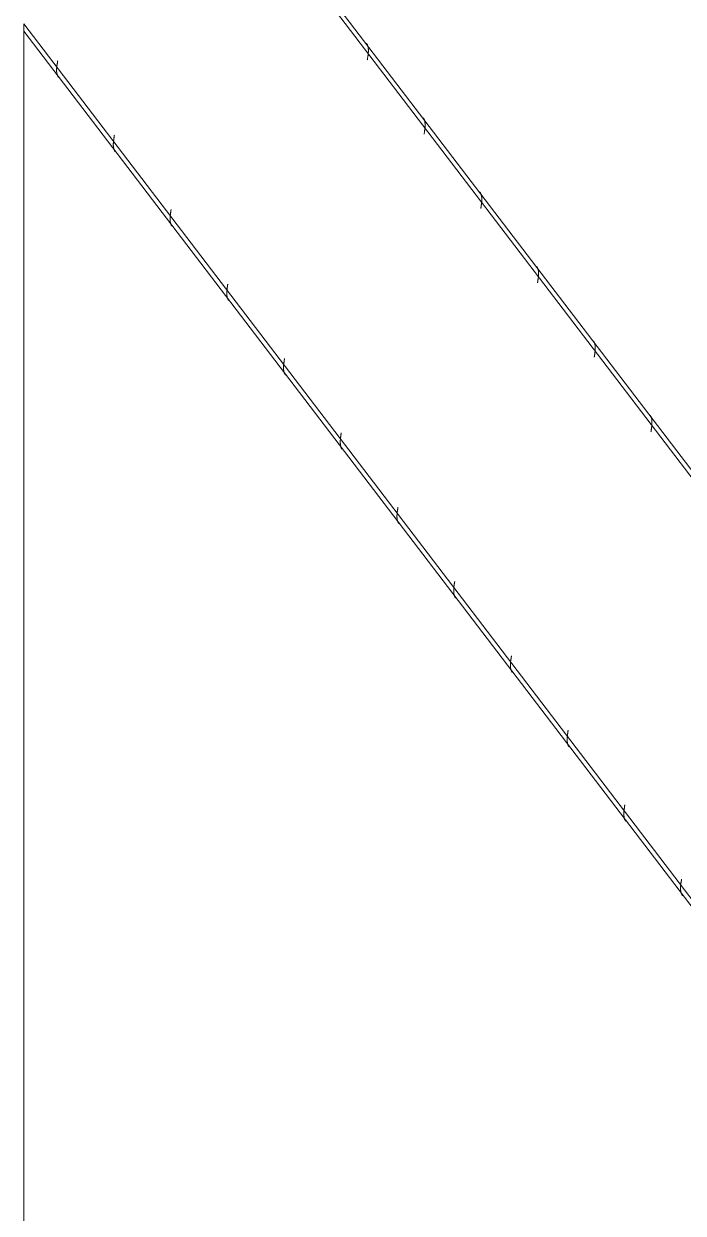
# Model space of a CAD drawing. Extents: x -58 to 5689, y 66 to 4123.
# Drawn here: x 5156.9 to 5231.7, y 3155.4 to 3290.3 of the extents above; entities that cross this region are included whole.
import ezdxf
from ezdxf.xclip import XClip

# ---------------------------------------------------------------- set-up
doc = ezdxf.new("R2010")
doc.units = 0
doc.header["$LTSCALE"] = 30
doc.header["$MEASUREMENT"] = 0
doc.header["$XCLIPFRAME"] = 0
doc.layers.get('0').update_dxf_attribs({"linetype": 'CONTINUOUS'})
doc.layers.add("EJE3-3'$0$RLA-CONTORNO", color=30, linetype='CONTINUOUS', lineweight=15)

# ---------------------------------------------------------------- blocks, each defined once
blk = doc.blocks.new("EJE3-3'$0$FP_15-EJE 3-3_")
at = {"layer": "EJE3-3'$0$RLA-CONTORNO"}
for p, q in [((2580.48, 838.01), (2378.29, 1103)), ((2414.37, 1055.81), (2414.36, 1055.83)), ((2414.38, 1055.79), (2414.37, 1055.81)), ((2414.4, 1055.76), (2414.38, 1055.79)), ((2414.41, 1055.74), (2414.4, 1055.76)), ((2414.42, 1055.72), (2414.41, 1055.74)), ((2414.43, 1055.7), (2414.42, 1055.72)), ((2414.44, 1055.68), (2414.43, 1055.7)), ((2414.46, 1055.65), (2414.44, 1055.68)), ((2414.47, 1055.63), (2414.46, 1055.65)), ((2414.48, 1055.61), (2414.47, 1055.63)), ((2414.48, 1055.58), (2414.48, 1055.61)), ((2414.49, 1055.56), (2414.48, 1055.58)), ((2414.5, 1055.53), (2414.49, 1055.56)), ((2414.51, 1055.51), (2414.5, 1055.53)), ((2414.52, 1055.48), (2414.51, 1055.51)), ((2414.52, 1055.46), (2414.52, 1055.48)), ((2414.53, 1055.43), (2414.52, 1055.46)), ((2414.54, 1055.41), (2414.53, 1055.43)), ((2414.54, 1055.38), (2414.54, 1055.41)), ((2414.55, 1055.35), (2414.54, 1055.38)), ((2414.54, 1054.55), (2414.55, 1054.58)), ((2414.54, 1054.51), (2414.54, 1054.55)), ((2414.55, 1055.32), (2414.55, 1055.35)), ((2414.55, 1055.3), (2414.55, 1055.32)), ((2414.56, 1055.27), (2414.55, 1055.3)), ((2414.55, 1054.65), (2414.56, 1054.68)), ((2414.55, 1054.61), (2414.55, 1054.65)), ((2414.55, 1054.58), (2414.55, 1054.61)), ((2414.56, 1055.24), (2414.56, 1055.27)), ((2414.56, 1055.21), (2414.56, 1055.24)), ((2414.57, 1055.18), (2414.56, 1055.21)), ((2414.56, 1054.78), (2414.57, 1054.81)), ((2414.56, 1054.75), (2414.56, 1054.78)), ((2414.56, 1054.71), (2414.56, 1054.75)), ((2414.56, 1054.68), (2414.56, 1054.71)), ((2414.57, 1055.15), (2414.57, 1055.18)), ((2414.57, 1055.12), (2414.57, 1055.15)), ((2414.57, 1055.09), (2414.57, 1055.12)), ((2414.57, 1055.06), (2414.57, 1055.09)), ((2414.57, 1055.03), (2414.57, 1055.06)), ((2414.57, 1055), (2414.57, 1055.03)), ((2414.57, 1054.97), (2414.57, 1055)), ((2414.57, 1054.94), (2414.57, 1054.97)), ((2414.57, 1054.91), (2414.57, 1054.94)), ((2414.57, 1054.88), (2414.57, 1054.91)), ((2414.57, 1054.84), (2414.57, 1054.88)), ((2414.57, 1054.81), (2414.57, 1054.84)), ((2414.45, 1053.95), (2414.46, 1053.99)), ((2414.46, 1053.99), (2414.47, 1054.03)), ((2414.47, 1054.06), (2414.48, 1054.1)), ((2414.47, 1054.03), (2414.47, 1054.06)), ((2414.48, 1054.13), (2414.49, 1054.17)), ((2414.48, 1054.1), (2414.48, 1054.13)), ((2414.49, 1054.2), (2414.5, 1054.24)), ((2414.49, 1054.17), (2414.49, 1054.2)), ((2414.5, 1054.27), (2414.51, 1054.31)), ((2414.5, 1054.24), (2414.5, 1054.27)), ((2414.51, 1054.34), (2414.52, 1054.38)), ((2414.51, 1054.31), (2414.51, 1054.34)), ((2414.52, 1054.41), (2414.53, 1054.44)), ((2414.52, 1054.38), (2414.52, 1054.41)), ((2414.53, 1054.48), (2414.54, 1054.51)), ((2414.53, 1054.44), (2414.53, 1054.48)), ((2420.8, 1047.37), (2420.79, 1047.39)), ((2420.82, 1047.35), (2420.8, 1047.37)), ((2420.83, 1047.33), (2420.82, 1047.35)), ((2420.84, 1047.31), (2420.83, 1047.33)), ((2420.86, 1047.29), (2420.84, 1047.31)), ((2420.87, 1047.27), (2420.86, 1047.29)), ((2420.88, 1047.24), (2420.87, 1047.27)), ((2420.89, 1047.22), (2420.88, 1047.24)), ((2420.9, 1047.2), (2420.89, 1047.22)), ((2420.91, 1047.18), (2420.9, 1047.2)), ((2420.92, 1047.15), (2420.91, 1047.18)), ((2420.93, 1047.13), (2420.92, 1047.15)), ((2420.94, 1047.1), (2420.93, 1047.13)), ((2420.94, 1047.08), (2420.94, 1047.1)), ((2420.95, 1047.05), (2420.94, 1047.08)), ((2420.96, 1047.03), (2420.95, 1047.05)), ((2420.96, 1047), (2420.96, 1047.03)), ((2420.97, 1046.97), (2420.96, 1047)), ((2420.97, 1046.95), (2420.97, 1046.97)), ((2420.98, 1046.92), (2420.97, 1046.95)), ((2420.98, 1046.89), (2420.98, 1046.92)), ((2420.99, 1046.86), (2420.98, 1046.89)), ((2420.99, 1046.84), (2420.99, 1046.86)), ((2420.99, 1046.81), (2420.99, 1046.84)), ((2421, 1046.78), (2420.99, 1046.81)), ((2421, 1046.75), (2421, 1046.78)), ((2421, 1046.72), (2421, 1046.75)), ((2421, 1046.69), (2421, 1046.72)), ((2421, 1046.66), (2421, 1046.69)), ((2421.01, 1046.63), (2421, 1046.66)), ((2421, 1046.48), (2421.01, 1046.51)), ((2421, 1046.44), (2421, 1046.48)), ((2421.01, 1046.6), (2421.01, 1046.63)), ((2421.01, 1046.57), (2421.01, 1046.6)), ((2421.01, 1046.54), (2421.01, 1046.57)), ((2421.01, 1046.51), (2421.01, 1046.54)), ((2420.89, 1045.56), (2420.9, 1045.59)), ((2420.89, 1045.52), (2420.89, 1045.56)), ((2420.9, 1045.63), (2420.91, 1045.66)), ((2420.9, 1045.59), (2420.9, 1045.63)), ((2420.91, 1045.66), (2420.92, 1045.7)), ((2420.92, 1045.73), (2420.93, 1045.77)), ((2420.92, 1045.7), (2420.92, 1045.73)), ((2420.93, 1045.8), (2420.94, 1045.84)), ((2420.93, 1045.77), (2420.93, 1045.8)), ((2420.94, 1045.87), (2420.95, 1045.91)), ((2420.94, 1045.84), (2420.94, 1045.87)), ((2420.95, 1045.94), (2420.96, 1045.98)), ((2420.95, 1045.91), (2420.95, 1045.94)), ((2420.96, 1046.01), (2420.97, 1046.05)), ((2420.96, 1045.98), (2420.96, 1046.01)), ((2420.97, 1046.08), (2420.98, 1046.11)), ((2420.97, 1046.05), (2420.97, 1046.08)), ((2420.98, 1046.18), (2420.99, 1046.22)), ((2420.98, 1046.15), (2420.98, 1046.18)), ((2420.98, 1046.11), (2420.98, 1046.15)), ((2420.99, 1046.28), (2421, 1046.31)), ((2420.99, 1046.25), (2420.99, 1046.28)), ((2420.99, 1046.22), (2420.99, 1046.25)), ((2421, 1046.41), (2421, 1046.44)), ((2421, 1046.38), (2421, 1046.41)), ((2421, 1046.35), (2421, 1046.38)), ((2421, 1046.31), (2421, 1046.35)), ((2427.24, 1038.94), (2427.22, 1038.96)), ((2427.25, 1038.92), (2427.24, 1038.94)), ((2427.27, 1038.9), (2427.25, 1038.92)), ((2427.28, 1038.88), (2427.27, 1038.9)), ((2427.29, 1038.86), (2427.28, 1038.88)), ((2427.3, 1038.83), (2427.29, 1038.86)), ((2427.31, 1038.81), (2427.3, 1038.83)), ((2427.32, 1038.79), (2427.31, 1038.81)), ((2427.33, 1038.77), (2427.32, 1038.79)), ((2427.34, 1038.74), (2427.33, 1038.77)), ((2427.35, 1038.72), (2427.34, 1038.74)), ((2427.36, 1038.69), (2427.35, 1038.72)), ((2427.37, 1038.67), (2427.36, 1038.69)), ((2427.38, 1038.64), (2427.37, 1038.67)), ((2427.38, 1038.62), (2427.38, 1038.64)), ((2427.39, 1038.59), (2427.38, 1038.62)), ((2427.4, 1038.57), (2427.39, 1038.59)), ((2427.4, 1038.54), (2427.4, 1038.57)), ((2427.41, 1038.51), (2427.4, 1038.54)), ((2427.41, 1038.49), (2427.41, 1038.51)), ((2427.42, 1038.46), (2427.41, 1038.49)), ((2427.42, 1038.43), (2427.42, 1038.46)), ((2427.43, 1038.4), (2427.42, 1038.43)), ((2427.43, 1038.38), (2427.43, 1038.4)), ((2427.43, 1038.35), (2427.43, 1038.38)), ((2427.32, 1037.09), (2427.33, 1037.13)), ((2427.33, 1037.16), (2427.34, 1037.2)), ((2427.33, 1037.13), (2427.33, 1037.16)), ((2427.34, 1037.23), (2427.35, 1037.27)), ((2427.34, 1037.2), (2427.34, 1037.23)), ((2427.35, 1037.27), (2427.36, 1037.3)), ((2427.36, 1037.34), (2427.37, 1037.37)), ((2427.36, 1037.3), (2427.36, 1037.34)), ((2427.37, 1037.41), (2427.38, 1037.44)), ((2427.37, 1037.37), (2427.37, 1037.41)), ((2427.38, 1037.48), (2427.39, 1037.51)), ((2427.38, 1037.44), (2427.38, 1037.48)), ((2427.39, 1037.54), (2427.4, 1037.58)), ((2427.39, 1037.51), (2427.39, 1037.54)), ((2427.4, 1037.61), (2427.41, 1037.65)), ((2427.4, 1037.58), (2427.4, 1037.61)), ((2427.41, 1037.72), (2427.42, 1037.75)), ((2427.41, 1037.68), (2427.41, 1037.72)), ((2427.41, 1037.65), (2427.41, 1037.68)), ((2427.42, 1037.82), (2427.43, 1037.85)), ((2427.42, 1037.78), (2427.42, 1037.82)), ((2427.42, 1037.75), (2427.42, 1037.78)), ((2427.43, 1038.32), (2427.43, 1038.35)), ((2427.44, 1038.29), (2427.43, 1038.32)), ((2427.43, 1037.95), (2427.44, 1037.98)), ((2427.43, 1037.91), (2427.43, 1037.95)), ((2427.43, 1037.88), (2427.43, 1037.91)), ((2427.43, 1037.85), (2427.43, 1037.88)), ((2427.44, 1038.26), (2427.44, 1038.29)), ((2427.44, 1038.23), (2427.44, 1038.26)), ((2427.44, 1038.2), (2427.44, 1038.23)), ((2427.44, 1038.17), (2427.44, 1038.2)), ((2427.44, 1038.14), (2427.44, 1038.17)), ((2427.44, 1038.11), (2427.44, 1038.14)), ((2427.44, 1038.08), (2427.44, 1038.11)), ((2427.44, 1038.04), (2427.44, 1038.08)), ((2427.44, 1038.01), (2427.44, 1038.04)), ((2427.44, 1037.98), (2427.44, 1038.01)), ((2433.67, 1030.51), (2433.66, 1030.53)), ((2433.69, 1030.49), (2433.67, 1030.51)), ((2433.7, 1030.47), (2433.69, 1030.49)), ((2433.71, 1030.45), (2433.7, 1030.47)), ((2433.72, 1030.42), (2433.71, 1030.45)), ((2433.74, 1030.4), (2433.72, 1030.42)), ((2433.75, 1030.38), (2433.74, 1030.4)), ((2433.76, 1030.36), (2433.75, 1030.38)), ((2433.77, 1030.33), (2433.76, 1030.36)), ((2433.78, 1030.31), (2433.77, 1030.33)), ((2433.79, 1030.29), (2433.78, 1030.31)), ((2433.8, 1030.26), (2433.79, 1030.29)), ((2433.8, 1030.24), (2433.8, 1030.26)), ((2433.81, 1030.21), (2433.8, 1030.24)), ((2433.8, 1028.94), (2433.81, 1028.97)), ((2433.8, 1028.9), (2433.8, 1028.94)), ((2433.82, 1030.19), (2433.81, 1030.21)), ((2433.81, 1029.01), (2433.82, 1029.04)), ((2433.81, 1028.97), (2433.81, 1029.01)), ((2433.83, 1030.16), (2433.82, 1030.19)), ((2433.82, 1029.08), (2433.83, 1029.11)), ((2433.82, 1029.04), (2433.82, 1029.08)), ((2433.83, 1030.14), (2433.83, 1030.16)), ((2433.84, 1030.11), (2433.83, 1030.14)), ((2433.83, 1029.15), (2433.84, 1029.18)), ((2433.83, 1029.11), (2433.83, 1029.15)), ((2433.84, 1030.08), (2433.84, 1030.11)), ((2433.85, 1030.06), (2433.84, 1030.08)), ((2433.84, 1029.25), (2433.85, 1029.28)), ((2433.84, 1029.22), (2433.84, 1029.25)), ((2433.84, 1029.18), (2433.84, 1029.22)), ((2433.85, 1030.03), (2433.85, 1030.06)), ((2433.86, 1030), (2433.85, 1030.03)), ((2433.85, 1029.35), (2433.86, 1029.38)), ((2433.85, 1029.32), (2433.85, 1029.35)), ((2433.85, 1029.28), (2433.85, 1029.32)), ((2433.86, 1029.97), (2433.86, 1030)), ((2433.86, 1029.94), (2433.86, 1029.97)), ((2433.87, 1029.91), (2433.86, 1029.94)), ((2433.86, 1029.45), (2433.87, 1029.48)), ((2433.86, 1029.42), (2433.86, 1029.45)), ((2433.86, 1029.38), (2433.86, 1029.42)), ((2433.87, 1029.89), (2433.87, 1029.91)), ((2433.87, 1029.86), (2433.87, 1029.89)), ((2433.87, 1029.83), (2433.87, 1029.86)), ((2433.87, 1029.8), (2433.87, 1029.83)), ((2433.87, 1029.77), (2433.87, 1029.8)), ((2433.87, 1029.74), (2433.87, 1029.77)), ((2433.87, 1029.71), (2433.87, 1029.74)), ((2433.87, 1029.67), (2433.87, 1029.71)), ((2433.87, 1029.64), (2433.87, 1029.67)), ((2433.87, 1029.61), (2433.87, 1029.64)), ((2433.87, 1029.58), (2433.87, 1029.61)), ((2433.87, 1029.55), (2433.87, 1029.58)), ((2433.87, 1029.52), (2433.87, 1029.55)), ((2433.87, 1029.48), (2433.87, 1029.52)), ((2433.76, 1028.69), (2433.77, 1028.73)), ((2433.76, 1028.66), (2433.76, 1028.69)), ((2433.77, 1028.76), (2433.78, 1028.8)), ((2433.77, 1028.73), (2433.77, 1028.76)), ((2433.78, 1028.83), (2433.79, 1028.87)), ((2433.78, 1028.8), (2433.78, 1028.83)), ((2433.79, 1028.87), (2433.8, 1028.9)), ((2440.11, 1022.08), (2440.09, 1022.1)), ((2440.12, 1022.06), (2440.11, 1022.08)), ((2440.13, 1022.03), (2440.12, 1022.06)), ((2440.15, 1022.01), (2440.13, 1022.03)), ((2440.16, 1021.99), (2440.15, 1022.01)), ((2440.17, 1021.97), (2440.16, 1021.99)), ((2440.18, 1021.95), (2440.17, 1021.97)), ((2440.19, 1021.92), (2440.18, 1021.95)), ((2440.2, 1021.9), (2440.19, 1021.92)), ((2440.21, 1021.88), (2440.2, 1021.9)), ((2440.22, 1021.85), (2440.21, 1021.88)), ((2440.23, 1021.83), (2440.22, 1021.85)), ((2440.24, 1021.81), (2440.23, 1021.83)), ((2440.25, 1021.78), (2440.24, 1021.81)), ((2440.25, 1021.75), (2440.25, 1021.78)), ((2440.26, 1021.73), (2440.25, 1021.75)), ((2440.27, 1021.7), (2440.26, 1021.73)), ((2440.27, 1021.68), (2440.27, 1021.7)), ((2440.28, 1021.65), (2440.27, 1021.68)), ((2440.28, 1021.62), (2440.28, 1021.65)), ((2440.29, 1021.6), (2440.28, 1021.62)), ((2440.28, 1020.85), (2440.29, 1020.88)), ((2440.28, 1020.82), (2440.28, 1020.85)), ((2440.29, 1021.57), (2440.29, 1021.6)), ((2440.29, 1021.54), (2440.29, 1021.57)), ((2440.3, 1021.51), (2440.29, 1021.54)), ((2440.29, 1020.98), (2440.3, 1021.02)), ((2440.29, 1020.95), (2440.29, 1020.98)), ((2440.29, 1020.92), (2440.29, 1020.95)), ((2440.29, 1020.88), (2440.29, 1020.92)), ((2440.3, 1021.48), (2440.3, 1021.51)), ((2440.3, 1021.45), (2440.3, 1021.48)), ((2440.3, 1021.42), (2440.3, 1021.45)), ((2440.31, 1021.39), (2440.3, 1021.42)), ((2440.3, 1021.11), (2440.31, 1021.15)), ((2440.3, 1021.08), (2440.3, 1021.11)), ((2440.3, 1021.05), (2440.3, 1021.08)), ((2440.3, 1021.02), (2440.3, 1021.05)), ((2440.31, 1021.36), (2440.31, 1021.39)), ((2440.31, 1021.33), (2440.31, 1021.36)), ((2440.31, 1021.3), (2440.31, 1021.33)), ((2440.31, 1021.27), (2440.31, 1021.3)), ((2440.31, 1021.24), (2440.31, 1021.27)), ((2440.31, 1021.21), (2440.31, 1021.24)), ((2440.31, 1021.18), (2440.31, 1021.21)), ((2440.31, 1021.15), (2440.31, 1021.18)), ((2440.19, 1020.23), (2440.2, 1020.26)), ((2440.2, 1020.3), (2440.21, 1020.33)), ((2440.2, 1020.26), (2440.2, 1020.3)), ((2440.21, 1020.37), (2440.22, 1020.4)), ((2440.21, 1020.33), (2440.21, 1020.37)), ((2440.22, 1020.44), (2440.23, 1020.47)), ((2440.22, 1020.4), (2440.22, 1020.44)), ((2440.23, 1020.51), (2440.24, 1020.54)), ((2440.23, 1020.47), (2440.23, 1020.51)), ((2440.24, 1020.54), (2440.25, 1020.58)), ((2440.25, 1020.61), (2440.26, 1020.65)), ((2440.25, 1020.58), (2440.25, 1020.61)), ((2440.26, 1020.71), (2440.27, 1020.75)), ((2440.26, 1020.68), (2440.26, 1020.71)), ((2440.26, 1020.65), (2440.26, 1020.68)), ((2440.27, 1020.78), (2440.28, 1020.82)), ((2440.27, 1020.75), (2440.27, 1020.78)), ((2446.54, 1013.64), (2446.53, 1013.66)), ((2446.55, 1013.62), (2446.54, 1013.64)), ((2446.57, 1013.6), (2446.55, 1013.62)), ((2446.58, 1013.58), (2446.57, 1013.6)), ((2446.59, 1013.56), (2446.58, 1013.58)), ((2446.6, 1013.54), (2446.59, 1013.56)), ((2446.62, 1013.52), (2446.6, 1013.54)), ((2446.63, 1013.49), (2446.62, 1013.52)), ((2446.64, 1013.47), (2446.63, 1013.49)), ((2446.65, 1013.45), (2446.64, 1013.47)), ((2446.65, 1013.42), (2446.65, 1013.45)), ((2446.66, 1013.4), (2446.65, 1013.42)), ((2446.67, 1013.37), (2446.66, 1013.4)), ((2446.68, 1013.35), (2446.67, 1013.37)), ((2446.69, 1013.32), (2446.68, 1013.35)), ((2446.69, 1013.3), (2446.69, 1013.32)), ((2446.7, 1013.27), (2446.69, 1013.3)), ((2446.71, 1013.24), (2446.7, 1013.27)), ((2446.71, 1013.22), (2446.71, 1013.24)), ((2446.72, 1013.19), (2446.71, 1013.22)), ((2446.72, 1013.16), (2446.72, 1013.19)), ((2446.72, 1013.14), (2446.72, 1013.16)), ((2446.73, 1013.11), (2446.72, 1013.14)), ((2446.73, 1013.08), (2446.73, 1013.11)), ((2446.73, 1013.05), (2446.73, 1013.08)), ((2446.74, 1013.02), (2446.73, 1013.05)), ((2446.74, 1012.99), (2446.74, 1013.02)), ((2446.74, 1012.96), (2446.74, 1012.99)), ((2446.74, 1012.93), (2446.74, 1012.96)), ((2446.74, 1012.9), (2446.74, 1012.93)), ((2446.74, 1012.87), (2446.74, 1012.9)), ((2446.74, 1012.84), (2446.74, 1012.87)), ((2446.74, 1012.81), (2446.74, 1012.84)), ((2446.74, 1012.78), (2446.74, 1012.81)), ((2446.74, 1012.75), (2446.74, 1012.78)), ((2446.74, 1012.71), (2446.74, 1012.75)), ((2446.62, 1011.79), (2446.63, 1011.83)), ((2446.63, 1011.83), (2446.64, 1011.86)), ((2446.64, 1011.9), (2446.65, 1011.93)), ((2446.64, 1011.86), (2446.64, 1011.9)), ((2446.65, 1011.97), (2446.66, 1012)), ((2446.65, 1011.93), (2446.65, 1011.97)), ((2446.66, 1012.04), (2446.67, 1012.07)), ((2446.66, 1012), (2446.66, 1012.04)), ((2446.67, 1012.11), (2446.68, 1012.14)), ((2446.67, 1012.07), (2446.67, 1012.11)), ((2446.68, 1012.18), (2446.69, 1012.21)), ((2446.68, 1012.14), (2446.68, 1012.18)), ((2446.69, 1012.25), (2446.7, 1012.28)), ((2446.69, 1012.21), (2446.69, 1012.25)), ((2446.7, 1012.32), (2446.71, 1012.35)), ((2446.7, 1012.28), (2446.7, 1012.32)), ((2446.71, 1012.38), (2446.72, 1012.42)), ((2446.71, 1012.35), (2446.71, 1012.38)), ((2446.72, 1012.49), (2446.73, 1012.52)), ((2446.72, 1012.45), (2446.72, 1012.49)), ((2446.72, 1012.42), (2446.72, 1012.45)), ((2446.73, 1012.62), (2446.74, 1012.65)), ((2446.73, 1012.59), (2446.73, 1012.62)), ((2446.73, 1012.55), (2446.73, 1012.59)), ((2446.73, 1012.52), (2446.73, 1012.55)), ((2446.74, 1012.68), (2446.74, 1012.71)), ((2446.74, 1012.65), (2446.74, 1012.68))]:
    blk.add_line(p, q, dxfattribs=at)
blk = doc.blocks.new("EJE3-3'$0$FP_16-EJE 3-3_")
at = {"layer": "EJE3-3'$0$RLA-CONTORNO"}
for p, q in [((2375.48, 1057.22), (2580.48, 788.55)), ((2379.23, 1053.21), (2379.24, 1053.24)), ((2379.23, 1053.18), (2379.23, 1053.21)), ((2379.24, 1053.28), (2379.25, 1053.31)), ((2379.24, 1053.24), (2379.24, 1053.28)), ((2379.25, 1053.35), (2379.26, 1053.38)), ((2379.25, 1053.31), (2379.25, 1053.35)), ((2379.26, 1053.45), (2379.27, 1053.48)), ((2379.26, 1053.41), (2379.26, 1053.45)), ((2379.26, 1053.38), (2379.26, 1053.41)), ((2379.27, 1053.48), (2379.28, 1053.52)), ((2379.28, 1053.55), (2379.29, 1053.59)), ((2379.28, 1053.52), (2379.28, 1053.55)), ((2379.29, 1053.62), (2379.3, 1053.66)), ((2379.29, 1053.59), (2379.29, 1053.62)), ((2379.3, 1053.69), (2379.31, 1053.73)), ((2379.3, 1053.66), (2379.3, 1053.69)), ((2379.31, 1053.76), (2379.32, 1053.8)), ((2379.31, 1053.73), (2379.31, 1053.76)), ((2379.32, 1053.8), (2379.33, 1053.83)), ((2379.21, 1052.98), (2379.22, 1053.01)), ((2379.21, 1052.94), (2379.21, 1052.98)), ((2379.21, 1052.91), (2379.21, 1052.94)), ((2379.21, 1052.88), (2379.21, 1052.91)), ((2379.21, 1052.85), (2379.21, 1052.88)), ((2379.21, 1052.82), (2379.21, 1052.85)), ((2379.21, 1052.79), (2379.21, 1052.82)), ((2379.21, 1052.76), (2379.21, 1052.79)), ((2379.21, 1052.73), (2379.21, 1052.76)), ((2379.21, 1052.7), (2379.21, 1052.73)), ((2379.21, 1052.67), (2379.21, 1052.7)), ((2379.21, 1052.64), (2379.21, 1052.67)), ((2379.21, 1052.61), (2379.21, 1052.64)), ((2379.22, 1052.58), (2379.21, 1052.61)), ((2379.22, 1053.11), (2379.23, 1053.14)), ((2379.22, 1053.08), (2379.22, 1053.11)), ((2379.22, 1053.04), (2379.22, 1053.08)), ((2379.22, 1053.01), (2379.22, 1053.04)), ((2379.22, 1052.55), (2379.22, 1052.58)), ((2379.22, 1052.52), (2379.22, 1052.55)), ((2379.23, 1052.49), (2379.22, 1052.52)), ((2379.23, 1053.14), (2379.23, 1053.18)), ((2379.23, 1052.46), (2379.23, 1052.49)), ((2379.23, 1052.44), (2379.23, 1052.46)), ((2379.24, 1052.41), (2379.23, 1052.44)), ((2379.24, 1052.38), (2379.24, 1052.41)), ((2379.25, 1052.36), (2379.24, 1052.38)), ((2379.26, 1052.33), (2379.25, 1052.36)), ((2379.26, 1052.3), (2379.26, 1052.33)), ((2379.27, 1052.28), (2379.26, 1052.3)), ((2379.28, 1052.25), (2379.27, 1052.28)), ((2379.29, 1052.23), (2379.28, 1052.25)), ((2379.29, 1052.21), (2379.29, 1052.23)), ((2379.3, 1052.18), (2379.29, 1052.21)), ((2379.31, 1052.16), (2379.3, 1052.18)), ((2379.32, 1052.13), (2379.31, 1052.16)), ((2379.33, 1052.11), (2379.32, 1052.13)), ((2379.35, 1052.09), (2379.33, 1052.11)), ((2379.36, 1052.07), (2379.35, 1052.09)), ((2379.37, 1052.05), (2379.36, 1052.07)), ((2379.38, 1052.02), (2379.37, 1052.05)), ((2379.39, 1052), (2379.38, 1052.02)), ((2379.41, 1051.98), (2379.39, 1052)), ((2379.42, 1051.96), (2379.41, 1051.98)), ((2385.71, 1045.12), (2385.72, 1045.16)), ((2385.71, 1045.09), (2385.71, 1045.12)), ((2385.72, 1045.16), (2385.73, 1045.19)), ((2385.73, 1045.23), (2385.74, 1045.26)), ((2385.73, 1045.19), (2385.73, 1045.23)), ((2385.74, 1045.3), (2385.75, 1045.33)), ((2385.74, 1045.26), (2385.74, 1045.3)), ((2385.75, 1045.37), (2385.76, 1045.4)), ((2385.75, 1045.33), (2385.75, 1045.37)), ((2385.64, 1044.48), (2385.65, 1044.51)), ((2385.64, 1044.45), (2385.64, 1044.48)), ((2385.64, 1044.42), (2385.64, 1044.45)), ((2385.64, 1044.39), (2385.64, 1044.42)), ((2385.64, 1044.35), (2385.64, 1044.39)), ((2385.64, 1044.32), (2385.64, 1044.35)), ((2385.64, 1044.29), (2385.64, 1044.32)), ((2385.64, 1044.26), (2385.64, 1044.29)), ((2385.64, 1044.23), (2385.64, 1044.26)), ((2385.65, 1044.2), (2385.64, 1044.23)), ((2385.65, 1044.64), (2385.66, 1044.68)), ((2385.65, 1044.61), (2385.65, 1044.64)), ((2385.65, 1044.58), (2385.65, 1044.61)), ((2385.65, 1044.54), (2385.65, 1044.58)), ((2385.65, 1044.51), (2385.65, 1044.54)), ((2385.65, 1044.17), (2385.65, 1044.2)), ((2385.65, 1044.15), (2385.65, 1044.17)), ((2385.65, 1044.12), (2385.65, 1044.15)), ((2385.66, 1044.09), (2385.65, 1044.12)), ((2385.66, 1044.74), (2385.67, 1044.78)), ((2385.66, 1044.71), (2385.66, 1044.74)), ((2385.66, 1044.68), (2385.66, 1044.71)), ((2385.66, 1044.06), (2385.66, 1044.09)), ((2385.66, 1044.03), (2385.66, 1044.06)), ((2385.67, 1044), (2385.66, 1044.03)), ((2385.67, 1044.81), (2385.68, 1044.84)), ((2385.67, 1044.78), (2385.67, 1044.81)), ((2385.67, 1043.98), (2385.67, 1044)), ((2385.68, 1043.95), (2385.67, 1043.98)), ((2385.68, 1044.91), (2385.69, 1044.95)), ((2385.68, 1044.88), (2385.68, 1044.91)), ((2385.68, 1044.84), (2385.68, 1044.88)), ((2385.68, 1043.92), (2385.68, 1043.95)), ((2385.69, 1043.9), (2385.68, 1043.92)), ((2385.69, 1044.98), (2385.7, 1045.02)), ((2385.69, 1044.95), (2385.69, 1044.98)), ((2385.7, 1043.87), (2385.69, 1043.9)), ((2385.7, 1045.05), (2385.71, 1045.09)), ((2385.7, 1045.02), (2385.7, 1045.05)), ((2385.7, 1043.85), (2385.7, 1043.87)), ((2385.71, 1043.82), (2385.7, 1043.85)), ((2385.72, 1043.8), (2385.71, 1043.82)), ((2385.73, 1043.77), (2385.72, 1043.8)), ((2385.74, 1043.75), (2385.73, 1043.77)), ((2385.75, 1043.73), (2385.74, 1043.75)), ((2385.76, 1043.7), (2385.75, 1043.73)), ((2385.77, 1043.68), (2385.76, 1043.7)), ((2385.78, 1043.66), (2385.77, 1043.68)), ((2385.79, 1043.64), (2385.78, 1043.66)), ((2385.8, 1043.61), (2385.79, 1043.64)), ((2385.82, 1043.59), (2385.8, 1043.61)), ((2385.83, 1043.57), (2385.82, 1043.59)), ((2385.84, 1043.55), (2385.83, 1043.57)), ((2385.86, 1043.53), (2385.84, 1043.55)), ((2392.07, 1035.92), (2392.08, 1035.95)), ((2392.08, 1035.89), (2392.07, 1035.92)), ((2392.08, 1036.14), (2392.09, 1036.18)), ((2392.08, 1036.11), (2392.08, 1036.14)), ((2392.08, 1036.08), (2392.08, 1036.11)), ((2392.08, 1036.05), (2392.08, 1036.08)), ((2392.08, 1036.02), (2392.08, 1036.05)), ((2392.08, 1035.98), (2392.08, 1036.02)), ((2392.08, 1035.95), (2392.08, 1035.98)), ((2392.08, 1035.86), (2392.08, 1035.89)), ((2392.08, 1035.83), (2392.08, 1035.86)), ((2392.08, 1035.8), (2392.08, 1035.83)), ((2392.08, 1035.77), (2392.08, 1035.8)), ((2392.08, 1035.74), (2392.08, 1035.77)), ((2392.08, 1035.71), (2392.08, 1035.74)), ((2392.09, 1035.68), (2392.08, 1035.71)), ((2392.09, 1036.28), (2392.1, 1036.31)), ((2392.09, 1036.24), (2392.09, 1036.28)), ((2392.09, 1036.21), (2392.09, 1036.24)), ((2392.09, 1036.18), (2392.09, 1036.21)), ((2392.09, 1035.66), (2392.09, 1035.68)), ((2392.1, 1036.34), (2392.11, 1036.38)), ((2392.1, 1036.31), (2392.1, 1036.34)), ((2392.11, 1036.45), (2392.12, 1036.48)), ((2392.11, 1036.41), (2392.11, 1036.45)), ((2392.11, 1036.38), (2392.11, 1036.41)), ((2392.12, 1036.51), (2392.13, 1036.55)), ((2392.12, 1036.48), (2392.12, 1036.51)), ((2392.13, 1036.58), (2392.14, 1036.62)), ((2392.13, 1036.55), (2392.13, 1036.58)), ((2392.14, 1036.65), (2392.15, 1036.69)), ((2392.14, 1036.62), (2392.14, 1036.65)), ((2392.15, 1036.72), (2392.16, 1036.76)), ((2392.15, 1036.69), (2392.15, 1036.72)), ((2392.16, 1036.79), (2392.17, 1036.83)), ((2392.16, 1036.76), (2392.16, 1036.79)), ((2392.17, 1036.83), (2392.18, 1036.86)), ((2392.18, 1036.9), (2392.19, 1036.93)), ((2392.18, 1036.86), (2392.18, 1036.9)), ((2392.19, 1036.93), (2392.19, 1036.97)), ((2392.09, 1035.63), (2392.09, 1035.66)), ((2392.1, 1035.6), (2392.09, 1035.63)), ((2392.1, 1035.57), (2392.1, 1035.6)), ((2392.11, 1035.55), (2392.1, 1035.57)), ((2392.11, 1035.52), (2392.11, 1035.55)), ((2392.12, 1035.49), (2392.11, 1035.52)), ((2392.12, 1035.47), (2392.12, 1035.49)), ((2392.13, 1035.44), (2392.12, 1035.47)), ((2392.14, 1035.41), (2392.13, 1035.44)), ((2392.15, 1035.39), (2392.14, 1035.41)), ((2392.15, 1035.37), (2392.15, 1035.39)), ((2392.16, 1035.34), (2392.15, 1035.37)), ((2392.17, 1035.32), (2392.16, 1035.34)), ((2392.18, 1035.29), (2392.17, 1035.32)), ((2392.19, 1035.27), (2392.18, 1035.29)), ((2392.2, 1035.25), (2392.19, 1035.27)), ((2392.21, 1035.23), (2392.2, 1035.25)), ((2392.22, 1035.2), (2392.21, 1035.23)), ((2392.24, 1035.18), (2392.22, 1035.2)), ((2392.25, 1035.16), (2392.24, 1035.18)), ((2392.26, 1035.14), (2392.25, 1035.16)), ((2392.28, 1035.12), (2392.26, 1035.14)), ((2392.29, 1035.1), (2392.28, 1035.12)), ((2398.51, 1027.65), (2398.52, 1027.68)), ((2398.51, 1027.62), (2398.51, 1027.65)), ((2398.51, 1027.58), (2398.51, 1027.62)), ((2398.51, 1027.55), (2398.51, 1027.58)), ((2398.52, 1027.78), (2398.53, 1027.81)), ((2398.52, 1027.75), (2398.52, 1027.78)), ((2398.52, 1027.71), (2398.52, 1027.75)), ((2398.52, 1027.68), (2398.52, 1027.71)), ((2398.53, 1027.88), (2398.54, 1027.91)), ((2398.53, 1027.84), (2398.53, 1027.88)), ((2398.53, 1027.81), (2398.53, 1027.84)), ((2398.54, 1027.98), (2398.55, 1028.01)), ((2398.54, 1027.95), (2398.54, 1027.98)), ((2398.54, 1027.91), (2398.54, 1027.95)), ((2398.55, 1028.05), (2398.56, 1028.08)), ((2398.55, 1028.01), (2398.55, 1028.05)), ((2398.56, 1028.12), (2398.57, 1028.15)), ((2398.56, 1028.08), (2398.56, 1028.12)), ((2398.57, 1028.19), (2398.58, 1028.22)), ((2398.57, 1028.15), (2398.57, 1028.19)), ((2398.58, 1028.26), (2398.59, 1028.29)), ((2398.58, 1028.22), (2398.58, 1028.26)), ((2398.59, 1028.33), (2398.6, 1028.36)), ((2398.59, 1028.29), (2398.59, 1028.33)), ((2398.6, 1028.4), (2398.61, 1028.43)), ((2398.6, 1028.36), (2398.6, 1028.4)), ((2398.61, 1028.43), (2398.62, 1028.47)), ((2398.62, 1028.5), (2398.63, 1028.54)), ((2398.62, 1028.47), (2398.62, 1028.5)), ((2398.51, 1027.52), (2398.51, 1027.55)), ((2398.51, 1027.49), (2398.51, 1027.52)), ((2398.51, 1027.46), (2398.51, 1027.49)), ((2398.51, 1027.43), (2398.51, 1027.46)), ((2398.51, 1027.4), (2398.51, 1027.43)), ((2398.51, 1027.37), (2398.51, 1027.4)), ((2398.51, 1027.34), (2398.51, 1027.37)), ((2398.52, 1027.31), (2398.51, 1027.34)), ((2398.52, 1027.28), (2398.52, 1027.31)), ((2398.52, 1027.25), (2398.52, 1027.28)), ((2398.52, 1027.22), (2398.52, 1027.25)), ((2398.53, 1027.2), (2398.52, 1027.22)), ((2398.53, 1027.17), (2398.53, 1027.2)), ((2398.54, 1027.14), (2398.53, 1027.17)), ((2398.54, 1027.11), (2398.54, 1027.14)), ((2398.55, 1027.09), (2398.54, 1027.11)), ((2398.55, 1027.06), (2398.55, 1027.09)), ((2398.56, 1027.03), (2398.55, 1027.06)), ((2398.56, 1027.01), (2398.56, 1027.03)), ((2398.57, 1026.98), (2398.56, 1027.01)), ((2398.58, 1026.96), (2398.57, 1026.98)), ((2398.59, 1026.93), (2398.58, 1026.96)), ((2398.6, 1026.91), (2398.59, 1026.93)), ((2398.61, 1026.88), (2398.6, 1026.91)), ((2398.62, 1026.86), (2398.61, 1026.88)), ((2398.63, 1026.84), (2398.62, 1026.86)), ((2398.64, 1026.82), (2398.63, 1026.84)), ((2398.65, 1026.79), (2398.64, 1026.82)), ((2398.66, 1026.77), (2398.65, 1026.79)), ((2398.67, 1026.75), (2398.66, 1026.77)), ((2398.68, 1026.73), (2398.67, 1026.75)), ((2398.7, 1026.71), (2398.68, 1026.73)), ((2398.71, 1026.69), (2398.7, 1026.71)), ((2398.72, 1026.67), (2398.71, 1026.69)), ((2404.97, 1019.51), (2404.98, 1019.55)), ((2404.97, 1019.48), (2404.97, 1019.51)), ((2404.97, 1019.45), (2404.97, 1019.48)), ((2404.98, 1019.58), (2404.99, 1019.62)), ((2404.98, 1019.55), (2404.98, 1019.58)), ((2404.99, 1019.65), (2405, 1019.68)), ((2404.99, 1019.62), (2404.99, 1019.65)), ((2405, 1019.72), (2405.01, 1019.75)), ((2405, 1019.68), (2405, 1019.72)), ((2405.01, 1019.79), (2405.02, 1019.82)), ((2405.01, 1019.75), (2405.01, 1019.79)), ((2405.02, 1019.86), (2405.03, 1019.89)), ((2405.02, 1019.82), (2405.02, 1019.86)), ((2405.03, 1019.93), (2405.04, 1019.96)), ((2405.03, 1019.89), (2405.03, 1019.93)), ((2405.04, 1020), (2405.05, 1020.03)), ((2405.04, 1019.96), (2405.04, 1020)), ((2405.05, 1020.03), (2405.06, 1020.07)), ((2405.06, 1020.07), (2405.06, 1020.11)), ((2404.94, 1019.15), (2404.95, 1019.18)), ((2404.94, 1019.12), (2404.94, 1019.15)), ((2404.94, 1019.09), (2404.94, 1019.12)), ((2404.94, 1019.06), (2404.94, 1019.09)), ((2404.94, 1019.03), (2404.94, 1019.06)), ((2404.94, 1019), (2404.94, 1019.03)), ((2404.94, 1018.97), (2404.94, 1019)), ((2404.95, 1018.94), (2404.94, 1018.97)), ((2404.95, 1019.31), (2404.96, 1019.35)), ((2404.95, 1019.28), (2404.95, 1019.31)), ((2404.95, 1019.25), (2404.95, 1019.28)), ((2404.95, 1019.22), (2404.95, 1019.25)), ((2404.95, 1019.18), (2404.95, 1019.22)), ((2404.95, 1018.91), (2404.95, 1018.94)), ((2404.95, 1018.88), (2404.95, 1018.91)), ((2404.95, 1018.85), (2404.95, 1018.88)), ((2404.95, 1018.82), (2404.95, 1018.85)), ((2404.96, 1018.79), (2404.95, 1018.82)), ((2404.96, 1019.41), (2404.97, 1019.45)), ((2404.96, 1019.38), (2404.96, 1019.41)), ((2404.96, 1019.35), (2404.96, 1019.38)), ((2404.96, 1018.76), (2404.96, 1018.79)), ((2404.97, 1018.73), (2404.96, 1018.76)), ((2404.97, 1018.71), (2404.97, 1018.73)), ((2404.97, 1018.68), (2404.97, 1018.71)), ((2404.98, 1018.65), (2404.97, 1018.68)), ((2404.99, 1018.63), (2404.98, 1018.65)), ((2404.99, 1018.6), (2404.99, 1018.63)), ((2405, 1018.58), (2404.99, 1018.6)), ((2405.01, 1018.55), (2405, 1018.58)), ((2405.01, 1018.53), (2405.01, 1018.55)), ((2405.02, 1018.5), (2405.01, 1018.53)), ((2405.03, 1018.48), (2405.02, 1018.5)), ((2405.04, 1018.45), (2405.03, 1018.48)), ((2405.05, 1018.43), (2405.04, 1018.45)), ((2405.06, 1018.41), (2405.05, 1018.43)), ((2405.07, 1018.38), (2405.06, 1018.41)), ((2405.08, 1018.36), (2405.07, 1018.38)), ((2405.09, 1018.34), (2405.08, 1018.36)), ((2405.1, 1018.32), (2405.09, 1018.34)), ((2405.12, 1018.3), (2405.1, 1018.32)), ((2405.13, 1018.27), (2405.12, 1018.3)), ((2405.14, 1018.25), (2405.13, 1018.27)), ((2405.16, 1018.23), (2405.14, 1018.25)), ((2411.45, 1011.39), (2411.46, 1011.43)), ((2411.45, 1011.36), (2411.45, 1011.39)), ((2411.46, 1011.46), (2411.47, 1011.5)), ((2411.46, 1011.43), (2411.46, 1011.46)), ((2411.47, 1011.53), (2411.48, 1011.57)), ((2411.47, 1011.5), (2411.47, 1011.53)), ((2411.48, 1011.6), (2411.49, 1011.64)), ((2411.48, 1011.57), (2411.48, 1011.6)), ((2411.49, 1011.64), (2411.5, 1011.67)), ((2411.38, 1010.82), (2411.39, 1010.85)), ((2411.38, 1010.78), (2411.38, 1010.82)), ((2411.38, 1010.75), (2411.38, 1010.78)), ((2411.38, 1010.72), (2411.38, 1010.75)), ((2411.38, 1010.69), (2411.38, 1010.72)), ((2411.38, 1010.66), (2411.38, 1010.69)), ((2411.38, 1010.63), (2411.38, 1010.66)), ((2411.38, 1010.59), (2411.38, 1010.63)), ((2411.38, 1010.56), (2411.38, 1010.59)), ((2411.38, 1010.53), (2411.38, 1010.56)), ((2411.38, 1010.5), (2411.38, 1010.53)), ((2411.38, 1010.47), (2411.38, 1010.5)), ((2411.38, 1010.44), (2411.38, 1010.47)), ((2411.39, 1010.42), (2411.38, 1010.44)), ((2411.39, 1010.95), (2411.4, 1010.98)), ((2411.39, 1010.91), (2411.39, 1010.95)), ((2411.39, 1010.88), (2411.39, 1010.91)), ((2411.39, 1010.85), (2411.39, 1010.88)), ((2411.39, 1010.39), (2411.39, 1010.42)), ((2411.39, 1010.36), (2411.39, 1010.39)), ((2411.4, 1010.33), (2411.39, 1010.36)), ((2411.4, 1011.05), (2411.41, 1011.08)), ((2411.4, 1011.01), (2411.4, 1011.05)), ((2411.4, 1010.98), (2411.4, 1011.01)), ((2411.4, 1010.3), (2411.4, 1010.33)), ((2411.4, 1010.28), (2411.4, 1010.3)), ((2411.41, 1010.25), (2411.4, 1010.28)), ((2411.41, 1011.11), (2411.42, 1011.15)), ((2411.41, 1011.08), (2411.41, 1011.11)), ((2411.41, 1010.22), (2411.41, 1010.25)), ((2411.42, 1010.19), (2411.41, 1010.22)), ((2411.42, 1011.18), (2411.43, 1011.22)), ((2411.42, 1011.15), (2411.42, 1011.18)), ((2411.43, 1010.17), (2411.42, 1010.19)), ((2411.43, 1011.29), (2411.44, 1011.32)), ((2411.43, 1011.25), (2411.43, 1011.29)), ((2411.43, 1011.22), (2411.43, 1011.25)), ((2411.43, 1010.14), (2411.43, 1010.17)), ((2411.44, 1010.12), (2411.43, 1010.14)), ((2411.44, 1011.32), (2411.45, 1011.36)), ((2411.45, 1010.09), (2411.44, 1010.12)), ((2411.46, 1010.07), (2411.45, 1010.09)), ((2411.46, 1010.04), (2411.46, 1010.07)), ((2411.47, 1010.02), (2411.46, 1010.04)), ((2411.48, 1010), (2411.47, 1010.02)), ((2411.49, 1009.97), (2411.48, 1010)), ((2411.5, 1009.95), (2411.49, 1009.97)), ((2411.52, 1009.93), (2411.5, 1009.95)), ((2411.53, 1009.91), (2411.52, 1009.93)), ((2411.54, 1009.88), (2411.53, 1009.91)), ((2411.55, 1009.86), (2411.54, 1009.88)), ((2411.56, 1009.84), (2411.55, 1009.86)), ((2411.58, 1009.82), (2411.56, 1009.84)), ((2411.59, 1009.8), (2411.58, 1009.82)), ((2417.81, 1002.32), (2417.82, 1002.35)), ((2417.81, 1002.29), (2417.81, 1002.32)), ((2417.81, 1002.26), (2417.81, 1002.29)), ((2417.81, 1002.22), (2417.81, 1002.26)), ((2417.81, 1002.19), (2417.81, 1002.22)), ((2417.81, 1002.16), (2417.81, 1002.19)), ((2417.81, 1002.13), (2417.81, 1002.16)), ((2417.81, 1002.1), (2417.81, 1002.13)), ((2417.81, 1002.07), (2417.81, 1002.1)), ((2417.82, 1002.04), (2417.81, 1002.07)), ((2417.82, 1002.48), (2417.83, 1002.51)), ((2417.82, 1002.45), (2417.82, 1002.48)), ((2417.82, 1002.42), (2417.82, 1002.45)), ((2417.82, 1002.38), (2417.82, 1002.42)), ((2417.82, 1002.35), (2417.82, 1002.38)), ((2417.82, 1002.01), (2417.82, 1002.04)), ((2417.82, 1001.98), (2417.82, 1002.01)), ((2417.82, 1001.95), (2417.82, 1001.98)), ((2417.83, 1001.93), (2417.82, 1001.95)), ((2417.83, 1002.58), (2417.84, 1002.61)), ((2417.83, 1002.55), (2417.83, 1002.58)), ((2417.83, 1002.51), (2417.83, 1002.55)), ((2417.84, 1002.65), (2417.85, 1002.68)), ((2417.84, 1002.61), (2417.84, 1002.65)), ((2417.85, 1002.75), (2417.86, 1002.79)), ((2417.85, 1002.72), (2417.85, 1002.75)), ((2417.85, 1002.68), (2417.85, 1002.72)), ((2417.86, 1002.82), (2417.87, 1002.85)), ((2417.86, 1002.79), (2417.86, 1002.82)), ((2417.87, 1002.89), (2417.88, 1002.92)), ((2417.87, 1002.85), (2417.87, 1002.89)), ((2417.88, 1002.96), (2417.89, 1002.99)), ((2417.88, 1002.92), (2417.88, 1002.96)), ((2417.89, 1002.99), (2417.9, 1003.03)), ((2417.9, 1003.06), (2417.91, 1003.1)), ((2417.9, 1003.03), (2417.9, 1003.06)), ((2417.91, 1003.13), (2417.92, 1003.17)), ((2417.91, 1003.1), (2417.91, 1003.13)), ((2417.92, 1003.21), (2417.93, 1003.24)), ((2417.92, 1003.17), (2417.92, 1003.21)), ((2417.83, 1001.9), (2417.83, 1001.93)), ((2417.83, 1001.87), (2417.83, 1001.9)), ((2417.84, 1001.84), (2417.83, 1001.87)), ((2417.84, 1001.82), (2417.84, 1001.84)), ((2417.85, 1001.79), (2417.84, 1001.82)), ((2417.85, 1001.76), (2417.85, 1001.79)), ((2417.86, 1001.74), (2417.85, 1001.76)), ((2417.87, 1001.71), (2417.86, 1001.74)), ((2417.87, 1001.69), (2417.87, 1001.71)), ((2417.88, 1001.66), (2417.87, 1001.69)), ((2417.89, 1001.64), (2417.88, 1001.66)), ((2417.9, 1001.61), (2417.89, 1001.64)), ((2417.91, 1001.59), (2417.9, 1001.61)), ((2417.92, 1001.56), (2417.91, 1001.59)), ((2417.93, 1001.54), (2417.92, 1001.56)), ((2417.94, 1001.52), (2417.93, 1001.54)), ((2417.95, 1001.5), (2417.94, 1001.52)), ((2417.96, 1001.47), (2417.95, 1001.5)), ((2417.97, 1001.45), (2417.96, 1001.47)), ((2417.99, 1001.43), (2417.97, 1001.45)), ((2418, 1001.41), (2417.99, 1001.43)), ((2418.01, 1001.39), (2418, 1001.41)), ((2418.03, 1001.37), (2418.01, 1001.39)), ((2424.25, 993.98), (2424.26, 994.02)), ((2424.25, 993.95), (2424.25, 993.98)), ((2424.25, 993.92), (2424.25, 993.95)), ((2424.25, 993.89), (2424.25, 993.92)), ((2424.25, 993.85), (2424.25, 993.89)), ((2424.25, 993.82), (2424.25, 993.85)), ((2424.26, 994.12), (2424.27, 994.15)), ((2424.26, 994.08), (2424.26, 994.12)), ((2424.26, 994.05), (2424.26, 994.08)), ((2424.26, 994.02), (2424.26, 994.05)), ((2424.27, 994.18), (2424.28, 994.22)), ((2424.27, 994.15), (2424.27, 994.18)), ((2424.28, 994.28), (2424.29, 994.32)), ((2424.28, 994.25), (2424.28, 994.28)), ((2424.28, 994.22), (2424.28, 994.25)), ((2424.29, 994.35), (2424.3, 994.39)), ((2424.29, 994.32), (2424.29, 994.35)), ((2424.3, 994.42), (2424.31, 994.46)), ((2424.3, 994.39), (2424.3, 994.42)), ((2424.31, 994.49), (2424.32, 994.53)), ((2424.31, 994.46), (2424.31, 994.49)), ((2424.32, 994.56), (2424.33, 994.6)), ((2424.32, 994.53), (2424.32, 994.56)), ((2424.33, 994.6), (2424.34, 994.63)), ((2424.34, 994.67), (2424.35, 994.7)), ((2424.34, 994.63), (2424.34, 994.67)), ((2424.35, 994.74), (2424.36, 994.77)), ((2424.35, 994.7), (2424.35, 994.74)), ((2424.36, 994.77), (2424.36, 994.81)), ((2424.25, 993.79), (2424.25, 993.82)), ((2424.25, 993.76), (2424.25, 993.79)), ((2424.25, 993.73), (2424.25, 993.76)), ((2424.25, 993.7), (2424.25, 993.73)), ((2424.25, 993.67), (2424.25, 993.7)), ((2424.25, 993.64), (2424.25, 993.67)), ((2424.25, 993.61), (2424.25, 993.64)), ((2424.25, 993.58), (2424.25, 993.61)), ((2424.25, 993.55), (2424.25, 993.58)), ((2424.26, 993.52), (2424.25, 993.55)), ((2424.26, 993.49), (2424.26, 993.52)), ((2424.26, 993.47), (2424.26, 993.49)), ((2424.27, 993.44), (2424.26, 993.47)), ((2424.27, 993.41), (2424.27, 993.44)), ((2424.28, 993.38), (2424.27, 993.41)), ((2424.28, 993.36), (2424.28, 993.38)), ((2424.29, 993.33), (2424.28, 993.36)), ((2424.29, 993.3), (2424.29, 993.33)), ((2424.3, 993.28), (2424.29, 993.3)), ((2424.31, 993.25), (2424.3, 993.28)), ((2424.32, 993.23), (2424.31, 993.25)), ((2424.32, 993.2), (2424.32, 993.23)), ((2424.33, 993.18), (2424.32, 993.2)), ((2424.34, 993.16), (2424.33, 993.18)), ((2424.35, 993.13), (2424.34, 993.16)), ((2424.36, 993.11), (2424.35, 993.13)), ((2424.37, 993.09), (2424.36, 993.11)), ((2424.38, 993.06), (2424.37, 993.09)), ((2424.4, 993.04), (2424.38, 993.06)), ((2424.41, 993.02), (2424.4, 993.04)), ((2424.42, 993), (2424.41, 993.02)), ((2424.43, 992.98), (2424.42, 993)), ((2424.45, 992.96), (2424.43, 992.98)), ((2424.46, 992.94), (2424.45, 992.96)), ((2430.71, 985.82), (2430.72, 985.85)), ((2430.71, 985.78), (2430.71, 985.82)), ((2430.71, 985.75), (2430.71, 985.78)), ((2430.72, 985.89), (2430.73, 985.92)), ((2430.72, 985.85), (2430.72, 985.89)), ((2430.73, 985.96), (2430.74, 985.99)), ((2430.73, 985.92), (2430.73, 985.96)), ((2430.74, 986.02), (2430.75, 986.06)), ((2430.74, 985.99), (2430.74, 986.02)), ((2430.75, 986.09), (2430.76, 986.13)), ((2430.75, 986.06), (2430.75, 986.09)), ((2430.76, 986.16), (2430.77, 986.2)), ((2430.76, 986.13), (2430.76, 986.16)), ((2430.77, 986.23), (2430.78, 986.27)), ((2430.77, 986.2), (2430.77, 986.23)), ((2430.78, 986.27), (2430.79, 986.31)), ((2430.79, 986.34), (2430.8, 986.38)), ((2430.79, 986.31), (2430.79, 986.34)), ((2430.68, 985.49), (2430.69, 985.52)), ((2430.68, 985.45), (2430.68, 985.49)), ((2430.68, 985.42), (2430.68, 985.45)), ((2430.68, 985.39), (2430.68, 985.42)), ((2430.68, 985.36), (2430.68, 985.39)), ((2430.68, 985.33), (2430.68, 985.36)), ((2430.68, 985.3), (2430.68, 985.33)), ((2430.68, 985.27), (2430.68, 985.3)), ((2430.68, 985.24), (2430.68, 985.27)), ((2430.68, 985.21), (2430.68, 985.24)), ((2430.68, 985.18), (2430.68, 985.21)), ((2430.69, 985.15), (2430.68, 985.18)), ((2430.69, 985.62), (2430.7, 985.65)), ((2430.69, 985.58), (2430.69, 985.62)), ((2430.69, 985.55), (2430.69, 985.58)), ((2430.69, 985.52), (2430.69, 985.55)), ((2430.69, 985.12), (2430.69, 985.15)), ((2430.69, 985.09), (2430.69, 985.12)), ((2430.69, 985.06), (2430.69, 985.09)), ((2430.7, 985.03), (2430.69, 985.06)), ((2430.7, 985.72), (2430.71, 985.75)), ((2430.7, 985.68), (2430.7, 985.72)), ((2430.7, 985.65), (2430.7, 985.68)), ((2430.7, 985.01), (2430.7, 985.03)), ((2430.71, 984.98), (2430.7, 985.01)), ((2430.71, 984.95), (2430.71, 984.98)), ((2430.72, 984.92), (2430.71, 984.95)), ((2430.72, 984.9), (2430.72, 984.92)), ((2430.73, 984.87), (2430.72, 984.9)), ((2430.74, 984.85), (2430.73, 984.87)), ((2430.74, 984.82), (2430.74, 984.85)), ((2430.75, 984.8), (2430.74, 984.82)), ((2430.76, 984.77), (2430.75, 984.8)), ((2430.77, 984.75), (2430.76, 984.77)), ((2430.78, 984.72), (2430.77, 984.75)), ((2430.79, 984.7), (2430.78, 984.72)), ((2430.8, 984.68), (2430.79, 984.7)), ((2430.81, 984.65), (2430.8, 984.68)), ((2430.82, 984.63), (2430.81, 984.65)), ((2430.83, 984.61), (2430.82, 984.63)), ((2430.84, 984.59), (2430.83, 984.61)), ((2430.85, 984.57), (2430.84, 984.59)), ((2430.87, 984.55), (2430.85, 984.57)), ((2430.88, 984.52), (2430.87, 984.55)), ((2430.89, 984.5), (2430.88, 984.52)), ((2437.19, 977.7), (2437.2, 977.73)), ((2437.19, 977.66), (2437.19, 977.7)), ((2437.2, 977.77), (2437.21, 977.8)), ((2437.2, 977.73), (2437.2, 977.77)), ((2437.21, 977.84), (2437.22, 977.87)), ((2437.21, 977.8), (2437.21, 977.84)), ((2437.22, 977.87), (2437.23, 977.91)), ((2437.23, 977.91), (2437.23, 977.94)), ((2437.11, 976.99), (2437.12, 977.02)), ((2437.11, 976.96), (2437.11, 976.99)), ((2437.11, 976.93), (2437.11, 976.96)), ((2437.11, 976.9), (2437.11, 976.93)), ((2437.11, 976.86), (2437.11, 976.9)), ((2437.11, 976.83), (2437.11, 976.86)), ((2437.11, 976.8), (2437.11, 976.83)), ((2437.12, 976.77), (2437.11, 976.8)), ((2437.12, 977.15), (2437.13, 977.18)), ((2437.12, 977.12), (2437.12, 977.15)), ((2437.12, 977.09), (2437.12, 977.12)), ((2437.12, 977.05), (2437.12, 977.09)), ((2437.12, 977.02), (2437.12, 977.05)), ((2437.12, 976.74), (2437.12, 976.77)), ((2437.12, 976.72), (2437.12, 976.74)), ((2437.12, 976.69), (2437.12, 976.72)), ((2437.12, 976.66), (2437.12, 976.69)), ((2437.13, 976.63), (2437.12, 976.66)), ((2437.13, 977.25), (2437.14, 977.28)), ((2437.13, 977.22), (2437.13, 977.25)), ((2437.13, 977.18), (2437.13, 977.22)), ((2437.13, 976.6), (2437.13, 976.63)), ((2437.14, 976.57), (2437.13, 976.6)), ((2437.14, 977.35), (2437.15, 977.39)), ((2437.14, 977.32), (2437.14, 977.35)), ((2437.14, 977.28), (2437.14, 977.32)), ((2437.14, 976.55), (2437.14, 976.57)), ((2437.14, 976.52), (2437.14, 976.55)), ((2437.15, 976.49), (2437.14, 976.52)), ((2437.15, 977.42), (2437.16, 977.45)), ((2437.15, 977.39), (2437.15, 977.42)), ((2437.16, 976.47), (2437.15, 976.49)), ((2437.16, 977.49), (2437.17, 977.52)), ((2437.16, 977.45), (2437.16, 977.49)), ((2437.16, 976.44), (2437.16, 976.47)), ((2437.17, 976.41), (2437.16, 976.44)), ((2437.17, 977.56), (2437.18, 977.59)), ((2437.17, 977.52), (2437.17, 977.56)), ((2437.18, 976.39), (2437.17, 976.41)), ((2437.18, 977.63), (2437.19, 977.66)), ((2437.18, 977.59), (2437.18, 977.63)), ((2437.18, 976.36), (2437.18, 976.39)), ((2437.19, 976.34), (2437.18, 976.36)), ((2437.2, 976.31), (2437.19, 976.34)), ((2437.21, 976.29), (2437.2, 976.31)), ((2437.22, 976.27), (2437.21, 976.29)), ((2437.23, 976.24), (2437.22, 976.27)), ((2437.24, 976.22), (2437.23, 976.24)), ((2437.25, 976.2), (2437.24, 976.22)), ((2437.26, 976.18), (2437.25, 976.2)), ((2437.28, 976.15), (2437.26, 976.18)), ((2437.29, 976.13), (2437.28, 976.15)), ((2437.3, 976.11), (2437.29, 976.13)), ((2437.31, 976.09), (2437.3, 976.11)), ((2437.33, 976.07), (2437.31, 976.09)), ((2443.55, 968.65), (2443.56, 968.69)), ((2443.55, 968.62), (2443.55, 968.65)), ((2443.55, 968.59), (2443.55, 968.62)), ((2443.55, 968.56), (2443.55, 968.59)), ((2443.55, 968.53), (2443.55, 968.56)), ((2443.55, 968.49), (2443.55, 968.53)), ((2443.55, 968.46), (2443.55, 968.49)), ((2443.55, 968.43), (2443.55, 968.46)), ((2443.55, 968.4), (2443.55, 968.43)), ((2443.55, 968.37), (2443.55, 968.4)), ((2443.55, 968.34), (2443.55, 968.37)), ((2443.55, 968.31), (2443.55, 968.34)), ((2443.55, 968.28), (2443.55, 968.31)), ((2443.56, 968.25), (2443.55, 968.28)), ((2443.56, 968.78), (2443.57, 968.82)), ((2443.56, 968.75), (2443.56, 968.78)), ((2443.56, 968.72), (2443.56, 968.75)), ((2443.56, 968.69), (2443.56, 968.72)), ((2443.56, 968.23), (2443.56, 968.25)), ((2443.57, 968.89), (2443.58, 968.92)), ((2443.57, 968.85), (2443.57, 968.89)), ((2443.57, 968.82), (2443.57, 968.85)), ((2443.58, 968.95), (2443.59, 968.99)), ((2443.58, 968.92), (2443.58, 968.95)), ((2443.59, 969.02), (2443.6, 969.06)), ((2443.59, 968.99), (2443.59, 969.02)), ((2443.6, 969.09), (2443.61, 969.13)), ((2443.6, 969.06), (2443.6, 969.09)), ((2443.61, 969.16), (2443.62, 969.19)), ((2443.61, 969.13), (2443.61, 969.16)), ((2443.62, 969.23), (2443.63, 969.26)), ((2443.62, 969.19), (2443.62, 969.23)), ((2443.63, 969.3), (2443.64, 969.33)), ((2443.63, 969.26), (2443.63, 969.3)), ((2443.64, 969.37), (2443.65, 969.41)), ((2443.64, 969.33), (2443.64, 969.37)), ((2443.65, 969.44), (2443.66, 969.48)), ((2443.65, 969.41), (2443.65, 969.44)), ((2443.66, 969.48), (2443.67, 969.51)), ((2443.56, 968.2), (2443.56, 968.23)), ((2443.57, 968.17), (2443.56, 968.2)), ((2443.57, 968.14), (2443.57, 968.17)), ((2443.57, 968.11), (2443.57, 968.14)), ((2443.58, 968.09), (2443.57, 968.11)), ((2443.58, 968.06), (2443.58, 968.09)), ((2443.59, 968.03), (2443.58, 968.06)), ((2443.6, 968.01), (2443.59, 968.03)), ((2443.6, 967.98), (2443.6, 968.01)), ((2443.61, 967.96), (2443.6, 967.98)), ((2443.62, 967.93), (2443.61, 967.96)), ((2443.63, 967.91), (2443.62, 967.93)), ((2443.63, 967.88), (2443.63, 967.91)), ((2443.64, 967.86), (2443.63, 967.88)), ((2443.65, 967.83), (2443.64, 967.86)), ((2443.66, 967.81), (2443.65, 967.83)), ((2443.67, 967.79), (2443.66, 967.81)), ((2443.69, 967.77), (2443.67, 967.79)), ((2443.7, 967.74), (2443.69, 967.77)), ((2443.71, 967.72), (2443.7, 967.74)), ((2443.72, 967.7), (2443.71, 967.72)), ((2443.73, 967.68), (2443.72, 967.7)), ((2443.75, 967.66), (2443.73, 967.68)), ((2443.76, 967.64), (2443.75, 967.66)), ((2449.98, 960.16), (2449.99, 960.19)), ((2449.98, 960.12), (2449.98, 960.16)), ((2449.99, 960.32), (2450, 960.35)), ((2449.99, 960.29), (2449.99, 960.32)), ((2449.99, 960.25), (2449.99, 960.29)), ((2449.99, 960.22), (2449.99, 960.25)), ((2449.99, 960.19), (2449.99, 960.22)), ((2450, 960.42), (2450.01, 960.45)), ((2450, 960.39), (2450, 960.42)), ((2450, 960.35), (2450, 960.39)), ((2450.01, 960.49), (2450.02, 960.52)), ((2450.01, 960.45), (2450.01, 960.49)), ((2450.02, 960.59), (2450.03, 960.62)), ((2450.02, 960.55), (2450.02, 960.59)), ((2450.02, 960.52), (2450.02, 960.55)), ((2450.03, 960.66), (2450.04, 960.69)), ((2450.03, 960.62), (2450.03, 960.66)), ((2450.04, 960.73), (2450.05, 960.76)), ((2450.04, 960.69), (2450.04, 960.73)), ((2450.05, 960.8), (2450.06, 960.83)), ((2450.05, 960.76), (2450.05, 960.8)), ((2450.06, 960.83), (2450.07, 960.87)), ((2450.07, 960.9), (2450.08, 960.94)), ((2450.07, 960.87), (2450.07, 960.9)), ((2450.08, 960.97), (2450.09, 961.01)), ((2450.08, 960.94), (2450.08, 960.97)), ((2450.09, 961.04), (2450.1, 961.08)), ((2450.09, 961.01), (2450.09, 961.04)), ((2449.98, 960.09), (2449.98, 960.12)), ((2449.98, 960.06), (2449.98, 960.09)), ((2449.98, 960.03), (2449.98, 960.06)), ((2449.98, 960), (2449.98, 960.03)), ((2449.98, 959.97), (2449.98, 960)), ((2449.98, 959.94), (2449.98, 959.97)), ((2449.98, 959.91), (2449.98, 959.94)), ((2449.99, 959.88), (2449.98, 959.91)), ((2449.99, 959.85), (2449.99, 959.88)), ((2449.99, 959.82), (2449.99, 959.85)), ((2449.99, 959.79), (2449.99, 959.82)), ((2450, 959.76), (2449.99, 959.79)), ((2450, 959.74), (2450, 959.76)), ((2450, 959.71), (2450, 959.74)), ((2450.01, 959.68), (2450, 959.71)), ((2450.01, 959.65), (2450.01, 959.68)), ((2450.02, 959.63), (2450.01, 959.65)), ((2450.02, 959.6), (2450.02, 959.63)), ((2450.03, 959.57), (2450.02, 959.6)), ((2450.04, 959.55), (2450.03, 959.57)), ((2450.04, 959.52), (2450.04, 959.55)), ((2450.05, 959.5), (2450.04, 959.52)), ((2450.06, 959.47), (2450.05, 959.5)), ((2450.07, 959.45), (2450.06, 959.47)), ((2450.08, 959.43), (2450.07, 959.45)), ((2450.09, 959.4), (2450.08, 959.43)), ((2450.1, 959.38), (2450.09, 959.4)), ((2450.11, 959.36), (2450.1, 959.38)), ((2450.12, 959.33), (2450.11, 959.36)), ((2450.13, 959.31), (2450.12, 959.33)), ((2450.14, 959.29), (2450.13, 959.31)), ((2450.16, 959.27), (2450.14, 959.29)), ((2450.17, 959.25), (2450.16, 959.27)), ((2450.18, 959.23), (2450.17, 959.25)), ((2450.2, 959.21), (2450.18, 959.23))]:
    blk.add_line(p, q, dxfattribs=at)
blk = doc.blocks.new("EJE3-3'$0$FP_18-EJE 3-3_")
at = {"layer": "EJE3-3'$0$RLA-CONTORNO"}
blk.add_line((2375.48, 787), (2375.48, 1057.22), dxfattribs=at)
blk = doc.blocks.new("EJE3-3'$0$RLA-VIGAS-CAJONES - V_M_ 300x300x5-394662-EJE 3-3_")
at = {"layer": "EJE3-3'$0$RLA-CONTORNO"}
for p, q in [((2580.48, 837.19), (2377.66, 1103)), ((2580.48, 789.38), (2375.48, 1058.05))]:
    blk.add_line(p, q, dxfattribs=at)
blk = doc.blocks.new("EJE3-3'")
at = {"layer": "EJE3-3'$0$RLA-CONTORNO", "flags": 128}
blk.add_lwpolyline([(2375.48, 1058.04), (2375.48, 1057.96), (2375.48, 1057.71), (2375.48, 1057.5), (2375.48, 1057.35), (2375.48, 1057.26), (2375.48, 1057.22)], dxfattribs=at)
at = {"layer": "EJE3-3'$0$RLA-CONTORNO"}
for name in ["EJE3-3'$0$RLA-VIGAS-CAJONES - V_M_ 300x300x5-394662-EJE 3-3_", "EJE3-3'$0$FP_15-EJE 3-3_", "EJE3-3'$0$FP_16-EJE 3-3_", "EJE3-3'$0$FP_18-EJE 3-3_"]:
    blk.add_blockref(name, (0, 0), dxfattribs=at)

msp = doc.modelspace()

# ---------------------------------------------------------------- block references
ref = msp.add_blockref("EJE3-3'", (2781.39, 2232.23))
XClip(ref).set_block_clipping_path([(-2788.1086663077, -1277.6573373718), (2905.5071213075, 1601.8318238069)])

doc.saveas('drawing.dxf')
